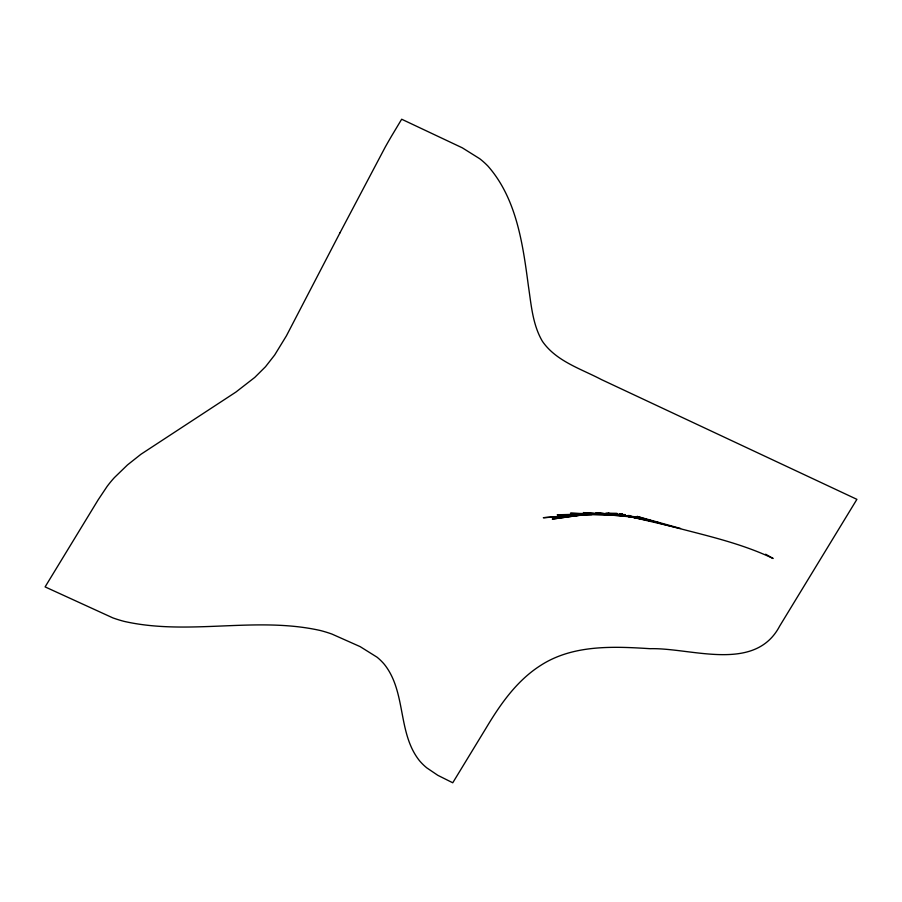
<?xml version="1.0" encoding="UTF-8"?>
<svg xmlns="http://www.w3.org/2000/svg" width="902" height="902" viewBox="0 0 902 902"><rect width="100%" height="100%" fill="white"/><g stroke="black" fill="none" stroke-linecap="round" stroke-linejoin="round"><path stroke-width="1.35" d="M583.944 514.681L552.272 519.078L584.034 514.591M569.861 515.448L543.32 517.714L591.87 514.602M605.738 513.723L617.769 513.554M582.173 514.117L557.233 514.805L625.334 514.602M605.738 513.475L616.878 513.554L605.851 513.362M613.033 513.768L617.193 513.813M605.377 513.554L617.442 513.768M599.954 513.892L570.447 513.261L624.985 515.797M609.797 514.095L616.821 514.253M619.64 514.309L622.448 514.377M625.12 515.313L583.38 512.607L637.985 517.511M627.905 515.493L630.69 515.673M619.674 513.745L622.481 513.926M619.64 513.824L622.425 514.039M633.756 516.62L595.918 512.674L637.861 517.59M633.971 516.857L607.892 513.362L638.312 517.838M638.436 517.725L613.687 513.926L642.1 518.684M641.863 518.549L618.614 514.568L650.128 520.477M650.342 520.454L623.237 515.29L660.106 522.889M657.265 522.258L627.014 515.955L680.559 528.471L637.116 516.406C682.036 531.289 730.169 537.987 773.127 558.496L765.651 554.223M339.986 232.795L286.408 335.848L274.67 355.016L265.504 366.731L254.736 377.442L235.896 392.077L140.938 454.27L127.475 464.936L114.362 477.632A200.289 147.905 17.4 0 0 107.203 486.291L98.183 499.798L45.1 586.898L112.84 617.881A95.849 70.784 17.4 0 0 124.273 621.41C188.8 635.966 255.954 615.976 320.481 630.543A95.849 70.784 17.4 0 1 331.913 634.061L360.157 646.633L377.104 657.231A52.248 38.583 17.4 0 1 384.421 664.436C406.452 692.184 397.399 732.886 419.43 760.634A52.248 38.583 17.4 0 0 426.747 767.839L437.797 775.303L452.748 782.778L485.817 728.512C500.103 704.586 516.564 680.784 540.467 665.541C572.826 644.502 613.27 646.351 650.173 648.696C691.225 647.58 754.929 673.196 779.7 626.044L856.9 499.347L601.476 379.595C580.922 368.783 556.184 361.285 542.395 341.294C532.608 324.619 531.233 304.775 528.414 286.069C522.856 244.397 516.745 198.79 487.914 166.058A56.341 37.365 31.4 0 0 479.763 158.752L462.309 147.827L401.672 119.222L391.457 136.247A168.2 20.475 -64.9 0 0 385.278 147.015L339.986 232.795"/></g></svg>
